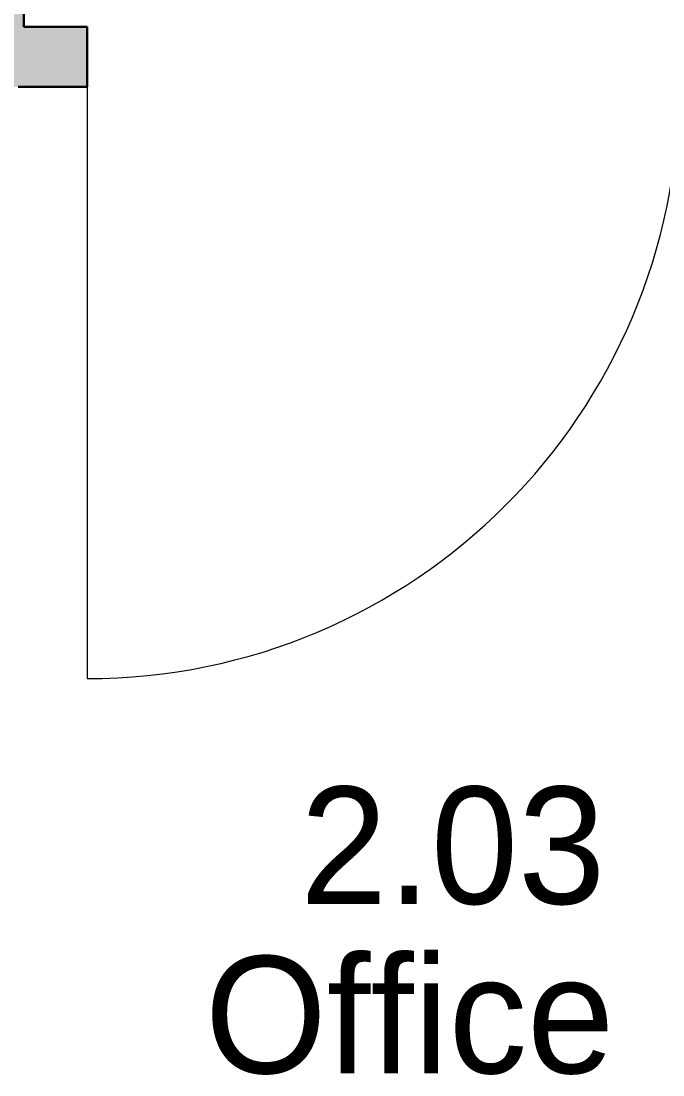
# Model space of a CAD drawing. Header units: millimetres. Extents: x 155927 to 295199, y -4084 to 97293.
# Drawn here: x 203908 to 205003, y 11819 to 13618 of the extents above; entities that cross this region are included whole.
import ezdxf

# ---------------------------------------------------------------- set-up
doc = ezdxf.new("R2010")
doc.units = ezdxf.units.MM
doc.header["$MEASUREMENT"] = 0
for name, color, linetype, lineweight in [('A-AREA-IDEN', 7, 'CONTINUOUS', 9), ('A-DOOR', 4, 'CONTINUOUS', 9), ('A-WALL-PATT', 7, 'CONTINUOUS', 9), ('I-WALL', 7, 'CONTINUOUS', 9)]:
    doc.layers.add(name, color=color, linetype=linetype, lineweight=lineweight)
doc.styles.add('Century Gothic', font='GOTHIC.TTF', dxfattribs={"height": 200})

msp = doc.modelspace()

# ---------------------------------------------------------------- hatches: boundary and pattern name
at = {"layer": 'A-WALL-PATT'}
h = msp.add_hatch(color=256, dxfattribs=at)
h.paths.add_polyline_path([(203912.8, 13505.6), (203912.8, 13907.6), (203790.8, 13907.6), (203790.8, 13505.6)], flags=0)
h.paths.add_polyline_path([(203912.8, 14917.6), (203912.8, 15106.6), (203790.8, 15106.6), (203790.8, 14917.6)], flags=0)
h = msp.add_hatch(color=256, dxfattribs=at)
h.paths.add_polyline_path([(220048.8, 13505.6), (220048.8, 13607.6), (218578.3, 13607.6), (218578.3, 13505.6)], flags=0)
h.paths.add_polyline_path([(217348.8, 13505.6), (217568.3, 13505.6), (217568.3, 13607.6), (215880.3, 13607.6), (215880.3, 13505.6)], flags=0)
h.paths.add_polyline_path([(214870.3, 13505.6), (214870.3, 13607.6), (213178.3, 13607.6), (213178.3, 13505.6), (214752.8, 13505.6)], flags=0)
h.paths.add_polyline_path([(212168.3, 13505.6), (212168.3, 13607.6), (210478.3, 13607.6), (210478.3, 13505.6), (212050.8, 13505.6)], flags=0)
h.paths.add_polyline_path([(209468.3, 13505.6), (209468.3, 13607.6), (207754.3, 13607.6), (207754.3, 13505.6), (209350.8, 13505.6)], flags=0)
h.paths.add_polyline_path([(206524.8, 13505.6), (206744.3, 13505.6), (206744.3, 13607.6), (205030.3, 13607.6), (205030.3, 13505.6), (205764.1, 13505.6)], flags=0)
h.paths.add_polyline_path([(204020.3, 13505.6), (204020.3, 13607.6), (203912.8, 13607.6), (203912.8, 13505.6)], flags=0)

# ---------------------------------------------------------------- linework, layer by layer
at = {"layer": 'A-DOOR'}
msp.add_line((204020.3, 13505.6), (204020.3, 12495.6), dxfattribs=at)
msp.add_arc((204020.3, 13505.6), 1010, 270, 0, dxfattribs=at)
at = {"layer": 'I-WALL', "lineweight": 30}
for p, q in [((203912.8, 13607.6), (203912.8, 13907.6)), ((204020.3, 13607.6), (203912.8, 13607.6)), ((204020.3, 13505.6), (204020.3, 13607.6)), ((203902.8, 13505.6), (203912.8, 13505.6)), ((203912.8, 13505.6), (204020.3, 13505.6))]:
    msp.add_line(p, q, dxfattribs=at)

# ---------------------------------------------------------------- texts
at = {"layer": 'A-AREA-IDEN', "style": 'Century Gothic'}
for s, p in [('2.03', (204384, 12111.2)), ('Office', (204221.3, 11822.2))]:
    msp.add_text(s, height=200, dxfattribs=at).set_placement(p)

doc.saveas('drawing.dxf')
